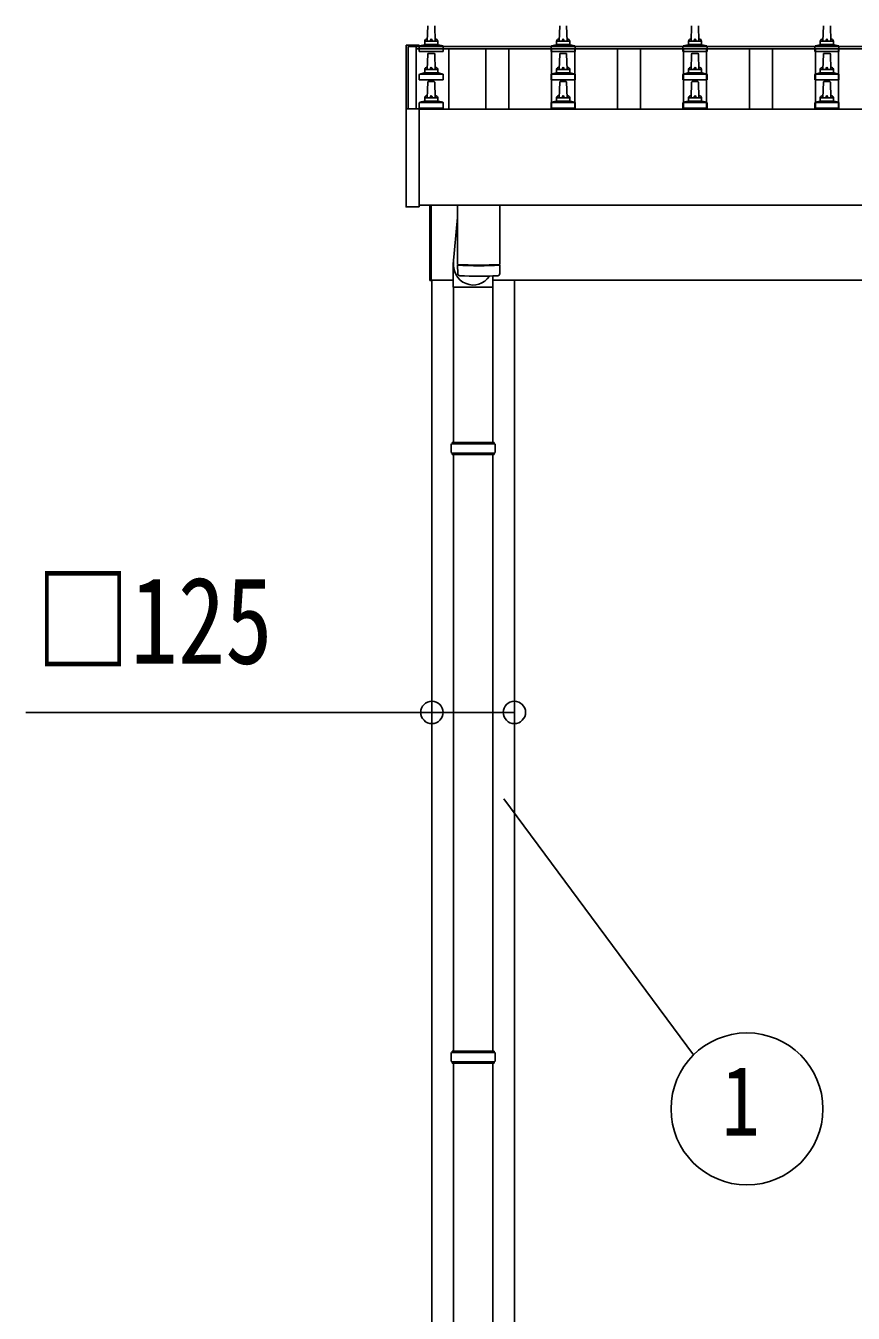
# Model space of a CAD drawing. Units: millimetres, scale not verified. Extents: x -16820 to 16820, y -11880 to 11880.
# Drawn here: x -13078 to -11823, y -666 to 1286 of the extents above; entities that cross this region are included whole.
import ezdxf
from ezdxf.enums import TextEntityAlignment as Align

# ---------------------------------------------------------------- set-up
doc = ezdxf.new("R2010")
doc.units = ezdxf.units.MM
doc.header["$LTSCALE"] = 50
for name, color, linetype in [('0-5_YKK_13', 4, 'Continuous'), ('0-6_YKK_A1', 4, 'Continuous'), ('0-7_YKK_D', 6, 'Continuous')]:
    doc.layers.add(name, color=color, linetype=linetype)
doc.styles.add('ＭＳ ゴシック', font='')
doc.styles.get('ＭＳ ゴシック').set_extended_font_data('MS Gothic')

msp = doc.modelspace()

# ---------------------------------------------------------------- linework, layer by layer
at = {"layer": '0-5_YKK_13'}
for p, q in [((-12469.25, 1262.12), (-12468.52, 1285.64)), ((-12457.98, 1285.64), (-12457.25, 1262.12)), ((-12269.25, 1262.12), (-12268.52, 1285.64)), ((-12257.98, 1285.64), (-12257.25, 1262.12)), ((-12069.25, 1262.12), (-12068.52, 1285.64)), ((-12057.98, 1285.64), (-12057.25, 1262.12)), ((-11869.25, 1262.12), (-11868.52, 1285.64)), ((-11857.98, 1285.64), (-11857.25, 1262.12)), ((-12501.55, 1255.54), (-12501.55, 1254.94)), ((-12501.55, 1254.94), (-12501.55, 1159.37)), ((-12500.55, 1256.06), (-12482.55, 1256.06)), ((-12481.55, 1254.94), (-12481.55, 1255.54)), ((-12481.55, 1254.32), (-12481.55, 1254.94)), ((-12481.5, 1246.62), (-12481.5, 1254.33)), ((-12481.12, 1255.12), (-12445.38, 1255.12)), ((-12480.74, 1255.3), (-12474.01, 1256.93)), ((-12473.63, 1257.12), (-12452.87, 1257.12)), ((-12473.25, 1257.9), (-12473.25, 1262.12)), ((-12472.25, 1262.12), (-12454.25, 1262.12)), ((-12453.25, 1257.9), (-12453.25, 1262.12)), ((-12445.76, 1255.3), (-12452.49, 1256.93)), ((-12445, 1246.62), (-12445, 1254.33)), ((-12281.5, 1246.62), (-12281.5, 1254.33)), ((-12281.12, 1255.12), (-12245.38, 1255.12)), ((-12280.74, 1255.3), (-12274.01, 1256.93)), ((-12273.63, 1257.12), (-12252.87, 1257.12)), ((-12273.25, 1257.9), (-12273.25, 1262.12)), ((-12272.25, 1262.12), (-12254.25, 1262.12)), ((-12253.25, 1257.9), (-12253.25, 1262.12)), ((-12245.76, 1255.3), (-12252.49, 1256.93)), ((-12245, 1246.62), (-12245, 1254.33)), ((-12081.5, 1246.62), (-12081.5, 1254.33)), ((-12081.12, 1255.12), (-12045.38, 1255.12)), ((-12080.74, 1255.3), (-12074.01, 1256.93)), ((-12073.63, 1257.12), (-12052.87, 1257.12)), ((-12073.25, 1257.9), (-12073.25, 1262.12)), ((-12072.25, 1262.12), (-12054.25, 1262.12)), ((-12053.25, 1257.9), (-12053.25, 1262.12)), ((-12045.76, 1255.3), (-12052.49, 1256.93)), ((-12045, 1246.62), (-12045, 1254.33)), ((-11881.5, 1246.62), (-11881.5, 1254.33)), ((-11881.12, 1255.12), (-11845.38, 1255.12)), ((-11880.74, 1255.3), (-11874.01, 1256.93)), ((-11873.63, 1257.12), (-11852.87, 1257.12)), ((-11873.25, 1257.9), (-11873.25, 1262.12)), ((-11872.25, 1262.12), (-11854.25, 1262.12)), ((-11853.25, 1257.9), (-11853.25, 1262.12)), ((-11845.76, 1255.3), (-11852.49, 1256.93)), ((-11845, 1246.62), (-11845, 1254.33)), ((-12445, 1246.62), (-12481.5, 1246.62)), ((-12469.25, 1219.26), (-12468.52, 1242.79)), ((-12467.52, 1243.76), (-12458.98, 1243.76)), ((-12457.98, 1242.79), (-12457.25, 1219.26)), ((-12245, 1246.62), (-12281.5, 1246.62)), ((-12269.25, 1219.26), (-12268.52, 1242.79)), ((-12267.52, 1243.76), (-12258.98, 1243.76)), ((-12257.98, 1242.79), (-12257.25, 1219.26)), ((-12045, 1246.62), (-12081.5, 1246.62)), ((-12069.25, 1219.26), (-12068.52, 1242.79)), ((-12067.52, 1243.76), (-12058.98, 1243.76)), ((-12057.98, 1242.79), (-12057.25, 1219.26)), ((-11845, 1246.62), (-11881.5, 1246.62)), ((-11869.25, 1219.26), (-11868.52, 1242.79)), ((-11867.52, 1243.76), (-11858.98, 1243.76)), ((-11857.98, 1242.79), (-11857.25, 1219.26)), ((-12481.5, 1203.76), (-12481.5, 1211.47)), ((-12481.12, 1212.26), (-12445.38, 1212.26)), ((-12480.74, 1212.45), (-12474.01, 1214.08)), ((-12473.63, 1214.26), (-12452.87, 1214.26)), ((-12473.25, 1215.05), (-12473.25, 1219.26)), ((-12472.25, 1219.26), (-12454.25, 1219.26)), ((-12453.25, 1215.05), (-12453.25, 1219.26)), ((-12445.76, 1212.45), (-12452.49, 1214.08)), ((-12445, 1203.76), (-12445, 1211.47)), ((-12281.5, 1203.76), (-12281.5, 1211.47)), ((-12281.12, 1212.26), (-12245.38, 1212.26)), ((-12280.74, 1212.45), (-12274.01, 1214.08)), ((-12273.63, 1214.26), (-12252.87, 1214.26)), ((-12273.25, 1215.05), (-12273.25, 1219.26)), ((-12272.25, 1219.26), (-12254.25, 1219.26)), ((-12253.25, 1215.05), (-12253.25, 1219.26)), ((-12245.76, 1212.45), (-12252.49, 1214.08)), ((-12245, 1203.76), (-12245, 1211.47)), ((-12081.5, 1203.76), (-12081.5, 1211.47)), ((-12081.12, 1212.26), (-12045.38, 1212.26)), ((-12080.74, 1212.45), (-12074.01, 1214.08)), ((-12073.63, 1214.26), (-12052.87, 1214.26)), ((-12073.25, 1215.05), (-12073.25, 1219.26)), ((-12072.25, 1219.26), (-12054.25, 1219.26)), ((-12053.25, 1215.05), (-12053.25, 1219.26)), ((-12045.76, 1212.45), (-12052.49, 1214.08)), ((-12045, 1203.76), (-12045, 1211.47)), ((-11881.5, 1203.76), (-11881.5, 1211.47)), ((-11881.12, 1212.26), (-11845.38, 1212.26)), ((-11880.74, 1212.45), (-11874.01, 1214.08)), ((-11873.63, 1214.26), (-11852.87, 1214.26)), ((-11873.25, 1215.05), (-11873.25, 1219.26)), ((-11872.25, 1219.26), (-11854.25, 1219.26)), ((-11853.25, 1215.05), (-11853.25, 1219.26)), ((-11845.76, 1212.45), (-11852.49, 1214.08)), ((-11845, 1203.76), (-11845, 1211.47)), ((-12445, 1203.76), (-12481.5, 1203.76)), ((-12469.25, 1176.4), (-12468.52, 1199.93)), ((-12467.52, 1200.9), (-12458.98, 1200.9)), ((-12457.98, 1199.93), (-12457.25, 1176.4)), ((-12245, 1203.76), (-12281.5, 1203.76)), ((-12269.25, 1176.4), (-12268.52, 1199.93)), ((-12267.52, 1200.9), (-12258.98, 1200.9)), ((-12257.98, 1199.93), (-12257.25, 1176.4)), ((-12045, 1203.76), (-12081.5, 1203.76)), ((-12069.25, 1176.4), (-12068.52, 1199.93)), ((-12067.52, 1200.9), (-12058.98, 1200.9)), ((-12057.98, 1199.93), (-12057.25, 1176.4)), ((-11845, 1203.76), (-11881.5, 1203.76)), ((-11869.25, 1176.4), (-11868.52, 1199.93)), ((-11867.52, 1200.9), (-11858.98, 1200.9)), ((-11857.98, 1199.93), (-11857.25, 1176.4)), ((-12480.74, 1169.59), (-12474.01, 1171.22)), ((-12473.63, 1171.4), (-12452.87, 1171.4)), ((-12473.25, 1172.19), (-12473.25, 1176.4)), ((-12472.25, 1176.4), (-12454.25, 1176.4)), ((-12453.25, 1172.19), (-12453.25, 1176.4)), ((-12445.76, 1169.59), (-12452.49, 1171.22)), ((-12280.74, 1169.59), (-12274.01, 1171.22)), ((-12273.63, 1171.4), (-12252.87, 1171.4)), ((-12273.25, 1172.19), (-12273.25, 1176.4)), ((-12272.25, 1176.4), (-12254.25, 1176.4)), ((-12253.25, 1172.19), (-12253.25, 1176.4)), ((-12245.76, 1169.59), (-12252.49, 1171.22)), ((-12080.74, 1169.59), (-12074.01, 1171.22)), ((-12073.63, 1171.4), (-12052.87, 1171.4)), ((-12073.25, 1172.19), (-12073.25, 1176.4)), ((-12072.25, 1176.4), (-12054.25, 1176.4)), ((-12053.25, 1172.19), (-12053.25, 1176.4)), ((-12045.76, 1169.59), (-12052.49, 1171.22)), ((-11880.74, 1169.59), (-11874.01, 1171.22)), ((-11873.63, 1171.4), (-11852.87, 1171.4)), ((-11873.25, 1172.19), (-11873.25, 1176.4)), ((-11872.25, 1176.4), (-11854.25, 1176.4)), ((-11853.25, 1172.19), (-11853.25, 1176.4)), ((-11845.76, 1169.59), (-11852.49, 1171.22)), ((-12501.55, 1159.47), (-12501.55, 1011.47)), ((-12500.55, 1159.97), (-12501.05, 1159.97)), ((-12482.55, 1159.97), (-12500.55, 1159.97)), ((-12482.05, 1159.97), (-12482.55, 1159.97)), ((-12481.55, 1011.47), (-12481.55, 1159.47)), ((-12481.5, 1160.9), (-12481.5, 1168.62)), ((-12445, 1160.9), (-12481.5, 1160.9)), ((-12481.12, 1169.4), (-12445.38, 1169.4)), ((-12445, 1160.9), (-12445, 1168.62)), ((-12281.5, 1160.9), (-12281.5, 1168.62)), ((-12245, 1160.9), (-12281.5, 1160.9)), ((-12281.12, 1169.4), (-12245.38, 1169.4)), ((-12245, 1160.9), (-12245, 1168.62)), ((-12081.5, 1160.9), (-12081.5, 1168.62)), ((-12045, 1160.9), (-12081.5, 1160.9)), ((-12081.12, 1169.4), (-12045.38, 1169.4)), ((-12045, 1160.9), (-12045, 1168.62)), ((-11881.5, 1160.9), (-11881.5, 1168.62)), ((-11845, 1160.9), (-11881.5, 1160.9)), ((-11881.12, 1169.4), (-11845.38, 1169.4)), ((-11845, 1160.9), (-11845, 1168.62)), ((-12501.05, 1010.97), (-12482.05, 1010.97)), ((-12465.25, 899.5), (-12465.25, 1013.58)), ((-12463.25, 1013.58), (-12463.25, 899.5)), ((-12423.25, 1013.58), (-12423.25, 923.95)), ((-12359.25, 1013.58), (-12359.25, 923.95)), ((-12423.25, 994.97), (-12429.81, 924.26)), ((-12429.9, 889.6), (-12429.9, 924.26)), ((-12423.05, 909.96), (-12423.28, 922.95)), ((-12418.77, 923.67), (-12418.76, 922.67)), ((-12363.73, 923.67), (-12363.74, 922.67)), ((-12359.22, 922.95), (-12359.45, 909.96)), ((-12463.25, 899.5), (-12465.25, 899.5)), ((-12369.75, 906.44), (-12369.75, 654)), ((-12429.9, 889.6), (-12369.75, 889.6)), ((-12429.75, 889.6), (-12429.75, 654)), ((-12366.75, 652), (-12432.75, 652)), ((-12367.75, 654), (-12431.75, 654)), ((-12431.75, 654), (-12431.75, 652)), ((-12367.75, 654), (-12367.75, 652)), ((-12366.75, 638), (-12432.75, 638)), ((-12431.75, 636), (-12431.75, 638)), ((-12367.75, 636), (-12431.75, 636)), ((-12429.75, 636), (-12429.75, -268.5)), ((-12369.75, 636), (-12369.75, -268.5)), ((-12367.75, 636), (-12367.75, 638)), ((-12366.75, -270.49), (-12432.75, -270.49)), ((-12367.75, -268.49), (-12431.75, -268.49)), ((-12431.75, -268.49), (-12431.75, -270.49)), ((-12367.75, -268.49), (-12367.75, -270.49)), ((-12366.75, -284.49), (-12432.75, -284.49)), ((-12431.75, -286.49), (-12431.75, -284.49)), ((-12367.75, -286.49), (-12431.75, -286.49)), ((-12429.75, -286.49), (-12429.75, -1191)), ((-12369.75, -286.49), (-12369.75, -1191)), ((-12367.75, -286.49), (-12367.75, -284.49))]:
    msp.add_line(p, q, dxfattribs=at)
for points in [[(-12501.55, 1255.54), (-12501.52, 1255.73), (-12501.44, 1255.86), (-12501.35, 1255.94), (-12501.27, 1255.99), (-12501.19, 1256.02), (-12501.14, 1256.04), (-12501.1, 1256.04), (-12501.06, 1256.05), (-12500.87, 1256.05), (-12500.69, 1256.06), (-12500.55, 1256.06)], [(-12482.55, 1256.06), (-12482.36, 1256.06), (-12482.19, 1256.05), (-12482.05, 1256.05), (-12481.98, 1256.04), (-12481.92, 1256.02), (-12481.83, 1255.99), (-12481.7, 1255.89), (-12481.61, 1255.76), (-12481.6, 1255.74)]]:
    msp.add_lwpolyline(points, dxfattribs=at)
for centre, radius, start, end in [((-12482.05, 1255.54), 0.499, 0.00068, 23.5008), ((-12480.5, 1254.33), 1, 103.62699, 180), ((-12474.25, 1257.9), 1, 283.62699, 0), ((-12469.17, 1261.48), 4.13, 90, 171.17633), ((-12472.25, 1261.12), 1, 90, 180), ((-12459.92, 1262.12), 4.83, 133.60282, 180), ((-12466.58, 1262.12), 4.83, 0, 46.39718), ((-12457.34, 1261.48), 4.13, 8.82367, 90), ((-12454.25, 1261.12), 1, 0, 90), ((-12452.25, 1257.9), 1, 180, 256.37301), ((-12446, 1254.33), 1, 0, 76.37301), ((-12280.5, 1254.33), 1, 103.62699, 180), ((-12274.25, 1257.9), 1, 283.62699, 0), ((-12269.17, 1261.48), 4.13, 90, 171.17633), ((-12272.25, 1261.12), 1, 90, 180), ((-12259.92, 1262.12), 4.83, 133.60282, 180), ((-12266.58, 1262.12), 4.83, 0, 46.39718), ((-12257.34, 1261.48), 4.13, 8.82367, 90), ((-12254.25, 1261.12), 1, 0, 90), ((-12252.25, 1257.9), 1, 180, 256.37301), ((-12246, 1254.33), 1, 0, 76.37301), ((-12080.5, 1254.33), 1, 103.62699, 180), ((-12074.25, 1257.9), 1, 283.62699, 0), ((-12069.17, 1261.48), 4.13, 90, 171.17633), ((-12072.25, 1261.12), 1, 90, 180), ((-12059.92, 1262.12), 4.83, 133.60282, 180), ((-12066.58, 1262.12), 4.83, 0, 46.39718), ((-12057.34, 1261.48), 4.13, 8.82367, 90), ((-12054.25, 1261.12), 1, 0, 90), ((-12052.25, 1257.9), 1, 180, 256.37301), ((-12046, 1254.33), 1, 0, 76.37301), ((-11880.5, 1254.33), 1, 103.62699, 180), ((-11874.25, 1257.9), 1, 283.62699, 0), ((-11869.17, 1261.48), 4.13, 90, 171.17633), ((-11872.25, 1261.12), 1, 90, 180), ((-11859.92, 1262.12), 4.83, 133.60282, 180), ((-11866.58, 1262.12), 4.83, 0, 46.39718), ((-11857.34, 1261.48), 4.13, 8.82367, 90), ((-11854.25, 1261.12), 1, 0, 90), ((-11852.25, 1257.9), 1, 180, 256.37301), ((-11846, 1254.33), 1, 0, 76.37301), ((-12467.52, 1242.76), 1, 90, 178.60509), ((-12458.98, 1242.76), 1, 1.39491, 90), ((-12267.52, 1242.76), 1, 90, 178.60509), ((-12258.98, 1242.76), 1, 1.39491, 90), ((-12067.52, 1242.76), 1, 90, 178.60509), ((-12058.98, 1242.76), 1, 1.39491, 90), ((-11867.52, 1242.76), 1, 90, 178.60509), ((-11858.98, 1242.76), 1, 1.39491, 90), ((-12480.5, 1211.47), 1, 103.62699, 180), ((-12474.25, 1215.05), 1, 283.62699, 0), ((-12469.17, 1218.63), 4.13, 90, 171.17633), ((-12472.25, 1218.26), 1, 90, 180), ((-12459.92, 1219.26), 4.83, 133.60282, 180), ((-12466.58, 1219.26), 4.83, 0, 46.39718), ((-12457.34, 1218.63), 4.13, 8.82367, 90), ((-12454.25, 1218.26), 1, 0, 90), ((-12452.25, 1215.05), 1, 180, 256.37301), ((-12446, 1211.47), 1, 0, 76.37301), ((-12280.5, 1211.47), 1, 103.62699, 180), ((-12274.25, 1215.05), 1, 283.62699, 0), ((-12269.17, 1218.63), 4.13, 90, 171.17633), ((-12272.25, 1218.26), 1, 90, 180), ((-12259.92, 1219.26), 4.83, 133.60282, 180), ((-12266.58, 1219.26), 4.83, 0, 46.39718), ((-12257.34, 1218.63), 4.13, 8.82367, 90), ((-12254.25, 1218.26), 1, 0, 90), ((-12252.25, 1215.05), 1, 180, 256.37301), ((-12246, 1211.47), 1, 0, 76.37301), ((-12080.5, 1211.47), 1, 103.62699, 180), ((-12074.25, 1215.05), 1, 283.62699, 0), ((-12069.17, 1218.63), 4.13, 90, 171.17633), ((-12072.25, 1218.26), 1, 90, 180), ((-12059.92, 1219.26), 4.83, 133.60282, 180), ((-12066.58, 1219.26), 4.83, 0, 46.39718), ((-12057.34, 1218.63), 4.13, 8.82367, 90), ((-12054.25, 1218.26), 1, 0, 90), ((-12052.25, 1215.05), 1, 180, 256.37301), ((-12046, 1211.47), 1, 0, 76.37301), ((-11880.5, 1211.47), 1, 103.62699, 180), ((-11874.25, 1215.05), 1, 283.62699, 0), ((-11869.17, 1218.63), 4.13, 90, 171.17633), ((-11872.25, 1218.26), 1, 90, 180), ((-11859.92, 1219.26), 4.83, 133.60282, 180), ((-11866.58, 1219.26), 4.83, 0, 46.39718), ((-11857.34, 1218.63), 4.13, 8.82367, 90), ((-11854.25, 1218.26), 1, 0, 90), ((-11852.25, 1215.05), 1, 180, 256.37301), ((-11846, 1211.47), 1, 0, 76.37301), ((-12467.52, 1199.9), 1, 90, 178.60509), ((-12458.98, 1199.9), 1, 1.39491, 90), ((-12267.52, 1199.9), 1, 90, 178.60509), ((-12258.98, 1199.9), 1, 1.39491, 90), ((-12067.52, 1199.9), 1, 90, 178.60509), ((-12058.98, 1199.9), 1, 1.39491, 90), ((-11867.52, 1199.9), 1, 90, 178.60509), ((-11858.98, 1199.9), 1, 1.39491, 90), ((-12474.25, 1172.19), 1, 283.62699, 0), ((-12469.17, 1175.77), 4.13, 90, 171.17633), ((-12472.25, 1175.4), 1, 90, 180), ((-12459.92, 1176.4), 4.83, 133.60282, 180), ((-12466.58, 1176.4), 4.83, 0, 46.39718), ((-12457.34, 1175.77), 4.13, 8.82367, 90), ((-12454.25, 1175.4), 1, 0, 90), ((-12452.25, 1172.19), 1, 180, 256.37301), ((-12274.25, 1172.19), 1, 283.62699, 0), ((-12269.17, 1175.77), 4.13, 90, 171.17633), ((-12272.25, 1175.4), 1, 90, 180), ((-12259.92, 1176.4), 4.83, 133.60282, 180), ((-12266.58, 1176.4), 4.83, 0, 46.39718), ((-12257.34, 1175.77), 4.13, 8.82367, 90), ((-12254.25, 1175.4), 1, 0, 90), ((-12252.25, 1172.19), 1, 180, 256.37301), ((-12074.25, 1172.19), 1, 283.62699, 0), ((-12069.17, 1175.77), 4.13, 90, 171.17633), ((-12072.25, 1175.4), 1, 90, 180), ((-12059.92, 1176.4), 4.83, 133.60282, 180), ((-12066.58, 1176.4), 4.83, 0, 46.39718), ((-12057.34, 1175.77), 4.13, 8.82367, 90), ((-12054.25, 1175.4), 1, 0, 90), ((-12052.25, 1172.19), 1, 180, 256.37301), ((-11874.25, 1172.19), 1, 283.62699, 0), ((-11869.17, 1175.77), 4.13, 90, 171.17633), ((-11872.25, 1175.4), 1, 90, 180), ((-11859.92, 1176.4), 4.83, 133.60282, 180), ((-11866.58, 1176.4), 4.83, 0, 46.39718), ((-11857.34, 1175.77), 4.13, 8.82367, 90), ((-11854.25, 1175.4), 1, 0, 90), ((-11852.25, 1172.19), 1, 180, 256.37301), ((-12501.05, 1159.47), 0.5, 90, 180), ((-12482.05, 1159.47), 0.5, 0, 90), ((-12480.5, 1168.62), 1, 103.62699, 180), ((-12446, 1168.62), 1, 0, 76.37301), ((-12280.5, 1168.62), 1, 103.62699, 180), ((-12246, 1168.62), 1, 0, 76.37301), ((-12080.5, 1168.62), 1, 103.62699, 180), ((-12046, 1168.62), 1, 0, 76.37301), ((-11880.5, 1168.62), 1, 103.62699, 180), ((-11846, 1168.62), 1, 0, 76.37301), ((-12501.05, 1011.47), 0.5, 180, 270), ((-12482.05, 1011.47), 0.5, 270, 0), ((-12391.25, 1403.68), 480.8, 266.18381, 273.81619), ((-12391.25, 1402.68), 480.8, 266.18381, 273.81619), ((-12419.63, 910.2), 3.43, 183.91307, 262.91645), ((-12391.26, 1425.66), 519.67, 266.82357, 273.17802), ((-12362.87, 910.2), 3.43, 277.00994, 356.09787), ((-12384, 645), 49.25, 171.82876, 180.00002), ((-12384, 645), 49.25, 180.00002, 188.17127), ((-12415.5, 645), 49.25, 359.99998, 8.17124), ((-12415.5, 645), 49.25, 351.82873, 359.99998), ((-12384, -277.49), 49.25, 171.82876, 180.00002), ((-12415.5, -277.49), 49.25, 359.99998, 8.17124), ((-12384, -277.49), 49.25, 180.00002, 188.17127), ((-12415.5, -277.49), 49.25, 351.82873, 359.99998)]:
    msp.add_arc(centre, radius, start, end, dxfattribs=at)
msp.add_ellipse((-12399.75, 924.26), major_axis=(0, -31.56), ratio=0.952301, start_param=4.5832251, end_param=7.2465958, dxfattribs=at)
at = {"layer": '0-6_YKK_A1'}
for p, q in [((-12498.25, 1254.37), (-12486.25, 1254.37)), ((-12498.25, 1159.97), (-12498.25, 1254.37)), ((-12486.25, 1159.97), (-12486.25, 1254.37)), ((-12486.25, 1254.32), (-9440.25, 1254.32)), ((-12486.25, 1254.32), (-12486.25, 1250.73)), ((-12486.25, 1250.73), (-9440.25, 1250.73)), ((-12436.75, 1250.73), (-12436.75, 1159.31)), ((-12380.75, 1159.31), (-12380.75, 1250.73)), ((-12345.75, 1159.31), (-12345.75, 1250.73)), ((-12280.75, 1159.31), (-12280.75, 1250.73)), ((-12245.75, 1159.31), (-12245.75, 1250.73)), ((-12180.75, 1159.31), (-12180.75, 1250.73)), ((-12145.75, 1159.31), (-12145.75, 1250.73)), ((-12080.75, 1159.31), (-12080.75, 1250.73)), ((-12045.75, 1159.31), (-12045.75, 1250.73)), ((-11980.75, 1159.31), (-11980.75, 1250.73)), ((-11945.75, 1159.31), (-11945.75, 1250.73)), ((-11880.75, 1159.31), (-11880.75, 1250.73)), ((-11845.75, 1159.31), (-11845.75, 1250.73)), ((-12481.55, 1159.24), (-9444.95, 1159.24)), ((-9444.95, 1013.58), (-12481.55, 1013.58)), ((-12463.25, 900), (-12429.9, 900)), ((-12462.25, -1900), (-12462.25, 900)), ((-12369.75, 900), (-9556.75, 900)), ((-12337.25, 900), (-12337.25, -1900))]:
    msp.add_line(p, q, dxfattribs=at)
at = {"layer": '0-7_YKK_D'}
for p, q in [((-12462.25, 245), (-12462.25, 244)), ((-12353.31, 113.96), (-12065.64, -274.27))]:
    msp.add_line(p, q, dxfattribs=at)
msp.add_lwpolyline([(-12337.25, 245), (-12462.25, 245), (-13078.25, 245)], dxfattribs=at)
for centre, radius in [((-12462.25, 245), 17), ((-12337.25, 245), 17), ((-11984.48, -356.03), 115.2)]:
    msp.add_circle(centre, radius, dxfattribs=at)

# ---------------------------------------------------------------- texts
at = {"layer": '0-7_YKK_D', "style": 'ＭＳ ゴシック', "width": 0.8}
for s, height, p in [('□125', 132, (-13063.45, 279)), ('1', 105.6, (-12022.88, -428.03))]:
    msp.add_text(s, height=height, dxfattribs=at).set_placement(p, align=Align.BOTTOM_LEFT)

doc.saveas('drawing.dxf')
